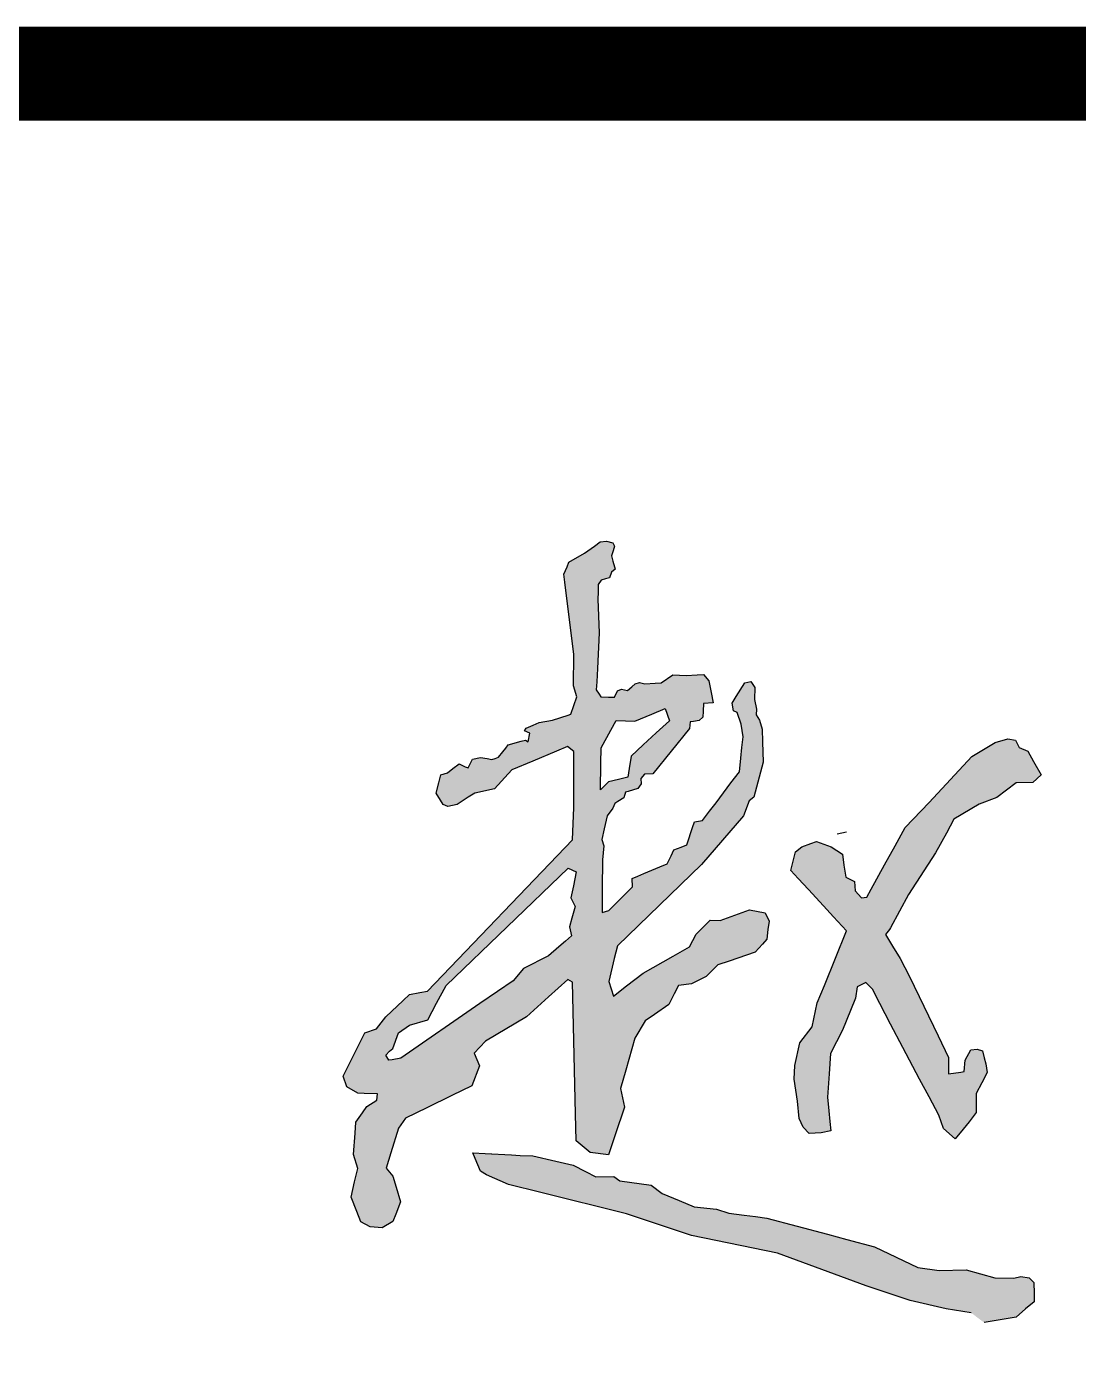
# Model space of a CAD drawing. Header units: inches. Extents: x -1293886 to -986005, y -15154 to 203628.
# Drawn here: x -1237307 to -1236746, y -438 to 271 of the extents above; entities that cross this region are included whole.
import ezdxf

# ---------------------------------------------------------------- set-up
doc = ezdxf.new("R2010")
doc.units = ezdxf.units.IN
doc.header["$LTSCALE"] = 100
doc.header["$MEASUREMENT"] = 0
doc.layers.get('0').update_dxf_attribs({"color": 252})
doc.layers.add('TK', color=142, linetype='Continuous')

# ---------------------------------------------------------------- blocks, each defined once
blk = doc.blocks.new('A$C05385F37')
at = {"layer": 'TK'}
for p, q in [((-8000, -26600), (-1000, -26600)), ((-1000, -26600), (-8000, -26600)), ((-8000, -26600), (-1000, -26600)), ((-8000, -26600), (-1000, -26600)), ((-8000, -26600), (-1000, -26600)), ((-8000, -26600), (-1000, -26600))]:
    blk.add_line(p, q, dxfattribs=at)
at = {"layer": 'TK', "const_width": 50}
for points in [[(-8000, -26600), (-1000, -26600)], [(-1000, -26600), (-8000, -26600)], [(-1000, -26600), (-7944, -26600)]]:
    blk.add_lwpolyline(points, dxfattribs=at)

msp = doc.modelspace()

# ---------------------------------------------------------------- hatches: boundary and pattern name
h = msp.add_hatch(color=1)
h.dxf.hatch_style = 1
h.paths.add_polyline_path([(-1236607.99, -375.72), (-1236608.24, -371.16), (-1236603.52, -367.69), (-1236597.97, -367), (-1236596.03, -368.25), (-1236596.17, -374.07), (-1236596.33, -380.98), (-1236595.06, -388.35), (-1236593.9, -395.07), (-1236594.64, -401.66), (-1236595.33, -407.76), (-1236597.56, -410.25), (-1236598.94, -404.98), (-1236601.99, -400.82), (-1236604.93, -396.82), (-1236605.88, -390.29), (-1236607.06, -382.12)], flags=16)
h.paths.add_polyline_path([(-1236645.14, -347.99), (-1236648.13, -344.69), (-1236641.83, -335.88), (-1236635.38, -330.54), (-1236630.03, -328.96), (-1236626.41, -334.78), (-1236624.21, -343.9), (-1236627.2, -347.2), (-1236633.81, -350.03), (-1236640.26, -351.29)], flags=16)
h.paths.add_polyline_path([(-1236540.78, -240.19), (-1236536.74, -232.41), (-1236528.7, -220.93), (-1236524.8, -207.85), (-1236516.76, -197.98), (-1236508.72, -176.18), (-1236501.4, -156.31), (-1236502.29, -148.18), (-1236503.4, -138.08), (-1236504.36, -129.33), (-1236499.99, -122.24), (-1236493.33, -118.11), (-1236483, -119.95), (-1236477.95, -124.08), (-1236474.5, -130.05), (-1236476.57, -139), (-1236480.93, -142.9), (-1236479.78, -149.78), (-1236483.46, -160.11), (-1236486.55, -168.79), (-1236489.89, -178.93), (-1236526.13, -256.17), (-1236534.39, -258.49), (-1236537.66, -257.07), (-1236541.2, -255.53), (-1236541.91, -250.55), (-1236542.35, -247.51), (-1236542.77, -244.59)])
h.paths.add_polyline_path([(-1236622.07, -310.89), (-1236621.27, -313.14), (-1236619.55, -318.02), (-1236618.21, -321.81), (-1236612.66, -330.49), (-1236613.06, -336.05), (-1236610.81, -340.55), (-1236609.83, -342.51), (-1236604.72, -342.67), (-1236602.21, -342.74), (-1236601.14, -340.15), (-1236601.67, -337.77), (-1236602.43, -334.33), (-1236604.45, -331.02), (-1236607.33, -321.28), (-1236606.26, -314.36), (-1236605.6, -310.08), (-1236603.59, -305.84), (-1236602.13, -302.73), (-1236605.99, -298.91), (-1236617.45, -300.24), (-1236623.83, -300.98), (-1236630.09, -301.71), (-1236632.4, -306.92), (-1236626.57, -307.32), (-1236623.85, -307.51)], flags=16)
h.paths.add_polyline_path([(-1236656.82, -190.06), (-1236654.31, -191.93), (-1236647.16, -189.76), (-1236640.01, -192.14), (-1236637.41, -197.34), (-1236639.14, -205.57), (-1236640.81, -213.48), (-1236644.13, -218.13), (-1236643.91, -223.76), (-1236643.74, -228.07), (-1236643.65, -230.51), (-1236632.64, -216.4), (-1236625.49, -215.1), (-1236620.73, -213.58), (-1236614.87, -204.92), (-1236605.99, -197.77), (-1236601.87, -183.7), (-1236596.02, -173.52), (-1236587.14, -168.76), (-1236579.56, -170.49), (-1236574.36, -175.25), (-1236576.74, -182.62), (-1236579.77, -190.84), (-1236582.78, -198.99), (-1236596.89, -216.83), (-1236618.82, -239.4), (-1236617.86, -242.26), (-1236566.29, -226.61), (-1236561.9, -228.71), (-1236559.6, -232.72), (-1236557.39, -236.58), (-1236562.28, -240.93), (-1236567.4, -245.48), (-1236636.87, -290.52), (-1236634.75, -293.27), (-1236629.45, -293.91), (-1236625.64, -294.36), (-1236622.89, -286.92), (-1236615.9, -286.07), (-1236607.4, -285.05), (-1236602, -284.39), (-1236598.53, -286.71), (-1236593.75, -289.91), (-1236589, -290.94), (-1236585.36, -291.73), (-1236582.01, -287.34), (-1236580.03, -284.75), (-1236577.78, -282.69), (-1236570.3, -275.86), (-1236562.32, -272.32), (-1236557.78, -270.31), (-1236553.42, -270.2), (-1236551.09, -273.59), (-1236552.15, -282.27), (-1236552.68, -286.57), (-1236553.14, -290.37), (-1236564.8, -293.55), (-1236569.87, -294.94), (-1236572.79, -298.95), (-1236573.9, -300.49), (-1236577.1, -304.88), (-1236581.47, -305.76), (-1236586.17, -309.28), (-1236585.47, -317.49), (-1236580.3, -338.61), (-1236575.14, -341.42), (-1236571.17, -343.58), (-1236563.63, -344.71), (-1236555.02, -345.02), (-1236547.54, -342.53), (-1236539.14, -339.72), (-1236533.29, -337.77), (-1236531.94, -333.58), (-1236531.94, -325.55), (-1236531.94, -320.28), (-1236528.95, -317.53), (-1236519.08, -317.76), (-1236510.37, -317.96), (-1236506, -317.76), (-1236502.56, -320.74), (-1236496.59, -321.88), (-1236494.07, -317.07), (-1236492.53, -314.13), (-1236484.2, -312.94), (-1236480.99, -315.92), (-1236483.51, -320.51), (-1236485.6, -324.31), (-1236487.13, -327.08), (-1236484.43, -329.45), (-1236482.06, -330.35), (-1236476.04, -320.33), (-1236446.26, -283.44), (-1236445.9, -278.8), (-1236448.04, -275.77), (-1236448.69, -274.85), (-1236453.21, -277.02), (-1236515.78, -307.09), (-1236522.95, -305.72), (-1236523.66, -301.44), (-1236525.98, -299.3), (-1236526.16, -294.84), (-1236524.02, -289.14), (-1236522.17, -284.22), (-1236517.6, -279.34), (-1236504.83, -266.13), (-1236458.73, -241.87), (-1236455.1, -239.96), (-1236453.39, -225.73), (-1236457.64, -218.47), (-1236460.96, -212.8), (-1236464.9, -189.53), (-1236463.7, -185.74), (-1236461.84, -179.91), (-1236467.32, -176.44), (-1236472.14, -176.44), (-1236474.04, -172.99), (-1236467.57, -166.53), (-1236466.62, -158.12), (-1236462.41, -146.28), (-1236453.62, -144.18), (-1236448.08, -148.96), (-1236442.96, -153.37), (-1236448.27, -188.29), (-1236446.36, -197.84), (-1236444.07, -209.3), (-1236442.35, -216.94), (-1236440.45, -225.35), (-1236432.03, -224.39), (-1236424.2, -217.32), (-1236398.88, -199.51), (-1236390.47, -200.23), (-1236386.87, -204.07), (-1236385.9, -213.44), (-1236385.5, -217.36), (-1236395.28, -221.61), (-1236396.48, -229.77), (-1236431.09, -247.04), (-1236444.3, -246.59), (-1236450.38, -246.39), (-1236457.67, -250.16), (-1236499.65, -277.76), (-1236500.69, -284.23), (-1236496.94, -283.45), (-1236433.78, -254.87), (-1236428.08, -256.55), (-1236424.07, -259.78), (-1236423.68, -263.66), (-1236422.52, -269.09), (-1236423.42, -274.01), (-1236465.26, -335.61), (-1236463.76, -337.82), (-1236462.07, -340.29), (-1236384.6, -363.98), (-1236361.19, -371.14), (-1236348.51, -371.92), (-1236335.76, -372.71), (-1236315.14, -380.32), (-1236250.28, -391.72), (-1236243.59, -392.9), (-1236239.48, -396.52), (-1236237.13, -398.58), (-1236229.07, -396.12), (-1236222.53, -394.12), (-1236216.67, -396.32), (-1236212.46, -400.52), (-1236205.01, -407.53), (-1236204.76, -413.07), (-1236204.62, -416.25), (-1236209.8, -421.11), (-1236217.6, -424.63), (-1236226.91, -421.11), (-1236234.4, -418.28), (-1236251.91, -411.66), (-1236264.65, -411.56), (-1236276.98, -408.04), (-1236286.39, -405.35), (-1236298.62, -401.86), (-1236306.17, -399.7), (-1236315.07, -397.16), (-1236351.97, -390.94), (-1236376.64, -382.89), (-1236436.53, -366.79), (-1236481.32, -351.96), (-1236489.62, -357.24), (-1236510.51, -381.38), (-1236517.33, -389.26), (-1236523.7, -396.62), (-1236530.12, -404.05), (-1236535.96, -410.79), (-1236541.71, -408.29), (-1236547.17, -405.91), (-1236548.51, -400.74), (-1236549.99, -395.01), (-1236551.49, -389.21), (-1236552.96, -383.55), (-1236553.54, -378.36), (-1236549.52, -375.09), (-1236542.47, -374.34), (-1236541.97, -379.37), (-1236541.36, -385.39), (-1236540.79, -391.12), (-1236534.42, -390.18), (-1236527.12, -386.41), (-1236525.61, -379.12), (-1236519.07, -372.83), (-1236507.81, -362.02), (-1236498.93, -347.18), (-1236500.7, -340.39), (-1236504.47, -339.13), (-1236510.36, -337.17), (-1236515.8, -340.14), (-1236524.85, -345.08), (-1236540.91, -357.71), (-1236555.55, -359.89), (-1236564.92, -361.28), (-1236572.56, -360.28), (-1236577.19, -359.68), (-1236579.86, -359.33), (-1236579.88, -365.42), (-1236579.92, -376.1), (-1236580.68, -421.96), (-1236581.41, -430.27), (-1236586.42, -433.45), (-1236590.7, -436.99), (-1236600.24, -438.33), (-1236608.67, -417.4), (-1236611.13, -403.73), (-1236615.58, -389.44), (-1236619.89, -380.68), (-1236629.27, -383.76), (-1236639.26, -389.29), (-1236676.17, -414.04), (-1236683.95, -415.5), (-1236695.12, -417.59), (-1236701.23, -418.73), (-1236700.73, -410.15), (-1236701.21, -397.76), (-1236696.35, -389.49), (-1236686.38, -389.25), (-1236681.77, -389.14), (-1236680.3, -394.6), (-1236675.44, -396.3), (-1236668.87, -390.47), (-1236622.67, -362.28), (-1236623.64, -358.88), (-1236629.72, -360.33), (-1236655.26, -369.33), (-1236663.04, -367.38), (-1236667.41, -362.76), (-1236669.67, -360.39), (-1236669.85, -355.96), (-1236666.93, -352.8), (-1236665.86, -337.48), (-1236661.65, -335.07), (-1236657.15, -331.32), (-1236653.09, -325.76), (-1236650.68, -316.45), (-1236632.4, -306.92), (-1236641.98, -307.43), (-1236654.33, -308.09), (-1236656.78, -308.22), (-1236662.23, -313.56), (-1236673.7, -324.78), (-1236681.96, -326.61), (-1236693.95, -337.8), (-1236715.01, -350.85), (-1236718.16, -352.81), (-1236720.87, -346.86), (-1236725.15, -337.45), (-1236719.8, -332.74), (-1236717.75, -330.94), (-1236707.54, -327.41), (-1236602.53, -253.9), (-1236712.59, -294.8), (-1236718.46, -291.98), (-1236720.57, -286.82), (-1236719.4, -282.12), (-1236715.41, -278.83), (-1236709.93, -274.33), (-1236694.26, -266.86), (-1236651.96, -249.72), (-1236650.79, -245.96), (-1236656.66, -246.43), (-1236659.91, -246.69), (-1236663.32, -239.27), (-1236668.09, -228.89), (-1236667.04, -212.35), (-1236666.35, -201.58), (-1236665.88, -194.15), (-1236664.71, -190.06)])
h.paths.add_polyline_path([(-1236702.25, -159.74), (-1236695.18, -153.02), (-1236675.59, -144.89), (-1236657.28, -142.09), (-1236643.17, -138.01), (-1236612, -138.03), (-1236590.38, -134.47), (-1236578.99, -132.59), (-1236566.72, -138.03), (-1236566.22, -144.38), (-1236569.01, -151.75), (-1236571.36, -157.94), (-1236592.92, -159.38), (-1236604.67, -160.16), (-1236617.09, -157.6), (-1236629.04, -159.38), (-1236644.18, -161.63), (-1236661.45, -167.75), (-1236683.73, -170.31), (-1236696.2, -169.04), (-1236699.5, -163.95)])
h.paths.add_polyline_path([(-1236603.86, -52.78), (-1236600.71, -47.48), (-1236600.66, -47.48), (-1236584.74, -46.33), (-1236570.81, -69.41), (-1236570.22, -83.49), (-1236570.01, -88.33), (-1236571.68, -90.23), (-1236572.71, -95.22), (-1236574.76, -102.84), (-1236580.19, -106.95), (-1236586.36, -115.89), (-1236602.35, -126.89), (-1236616.43, -131.14), (-1236643.17, -138.01), (-1236649.4, -136.99), (-1236650.85, -133.23), (-1236646.36, -132.5), (-1236639.09, -131.33), (-1236630.55, -124.82), (-1236625.37, -120.87), (-1236614.16, -116.85), (-1236607.49, -111.19), (-1236599.65, -102.21), (-1236593.44, -95.08), (-1236592.4, -82.35), (-1236594.14, -78.14), (-1236600.81, -72.63), (-1236605.4, -68.85), (-1236607.63, -62.63), (-1236606.61, -57.41)])
h.paths.add_polyline_path([(-1237069.15, -328.42), (-1237062.54, -328.78), (-1237048.5, -329.47), (-1237043.94, -329.69), (-1237037.09, -330.02), (-1237024.83, -332.79), (-1237015.71, -334.85), (-1237009.03, -338.33), (-1237003.52, -341.2), (-1236994.05, -341.04), (-1236990.86, -343.28), (-1236974.11, -345.52), (-1236968.16, -349.93), (-1236959.13, -353.72), (-1236951.21, -357.05), (-1236939.26, -358.3), (-1236932.72, -360.52), (-1236924.48, -361.56), (-1236918.56, -362.32), (-1236912.52, -363.08), (-1236880.11, -371.69), (-1236869.85, -374.42), (-1236855, -378.36), (-1236831.9, -389.41), (-1236820.65, -390.95), (-1236806.21, -390.69), (-1236791, -394.91), (-1236780.77, -395.03), (-1236777.06, -394.27), (-1236772.72, -394.91), (-1236770.16, -397.33), (-1236770.03, -403.21), (-1236769.94, -407.66), (-1236774.51, -411.51), (-1236779.63, -415.84), (-1236796.62, -418.79), (-1236803.52, -413.56), (-1236816.82, -411.51), (-1236836.12, -407.04), (-1236859.51, -399.12), (-1236906.72, -381.84), (-1236952.59, -372.44), (-1236987.22, -360.75), (-1237032.86, -349.52), (-1237050.05, -345.29), (-1237061.83, -339.98), (-1237064.97, -338.06), (-1237067.89, -331.32)])
h.paths.add_polyline_path([(-1236888.93, -163.59), (-1236886.02, -162.55), (-1236878.17, -165.44), (-1236872.18, -169.29), (-1236871.32, -175.07), (-1236870.36, -181.57), (-1236865.76, -183.83), (-1236865.33, -188.75), (-1236861.91, -192.6), (-1236859.13, -192.17), (-1236856.77, -187.9), (-1236849.68, -175.01), (-1236844.06, -164.8), (-1236838.69, -155.03), (-1236825.96, -141.7), (-1236803.18, -117.22), (-1236795.25, -112.46), (-1236790.75, -109.77), (-1236784.01, -107.83), (-1236779.91, -108.63), (-1236777.92, -112.46), (-1236773.29, -114.44), (-1236770.25, -119.86), (-1236766.21, -127.07), (-1236770.65, -131.09), (-1236779.64, -131.22), (-1236789.82, -139.15), (-1236799.21, -142.59), (-1236812.76, -150.67), (-1236816.68, -158.11), (-1236822.61, -168.66), (-1236837, -190.81), (-1236846.49, -208.54), (-1236847.15, -209.38), (-1236849.27, -212.09), (-1236845.41, -218.33), (-1236841.32, -224.92), (-1236836.42, -234.41), (-1236821.12, -266.05), (-1236815.55, -277.55), (-1236815.67, -286.24), (-1236809.09, -285.37), (-1236807.2, -285.12), (-1236806.73, -278.98), (-1236803.76, -273.52), (-1236800.28, -273.15), (-1236797.49, -274.08), (-1236796.56, -277.8), (-1236795.78, -280.91), (-1236795.06, -285.64), (-1236797.86, -291.1), (-1236800.8, -296.82), (-1236800.94, -306.91), (-1236804.58, -311.81), (-1236807.8, -315.73), (-1236812.08, -320.93), (-1236818.31, -315.45), (-1236820.83, -308.31), (-1236826.01, -298.52), (-1236831.03, -289.03), (-1236839.9, -272.26), (-1236846.46, -259.86), (-1236852.28, -248.85), (-1236856.13, -241.27), (-1236859.63, -237.63), (-1236864.25, -239.87), (-1236865.23, -246.03), (-1236867.89, -252.6), (-1236872.13, -263.09), (-1236878.54, -275.42), (-1236879.24, -286.2), (-1236880.08, -298.66), (-1236879.38, -305.93), (-1236878.83, -311.63), (-1236878.34, -316.7), (-1236883.44, -317.69), (-1236889.88, -318.11), (-1236893.1, -314.61), (-1236895.2, -309.99), (-1236896.04, -300.9), (-1236897.86, -289.14), (-1236897.44, -281.86), (-1236894.78, -269.68), (-1236888.2, -261.28), (-1236885.68, -248.55), (-1236881.62, -239.31), (-1236869.96, -210.18), (-1236876.88, -202.68), (-1236882.31, -196.79), (-1236890.25, -188.17), (-1236895.7, -182.26), (-1236899.66, -177.97), (-1236897.23, -168.13), (-1236893.87, -165.37)])
h.paths.add_polyline_path([(-1237113.5, -274.14), (-1237111.78, -272.79), (-1237108.72, -264.42), (-1237102.79, -260.33), (-1237093.19, -257.47), (-1237088.49, -248.69), (-1237083.39, -239.18), (-1237018.35, -176.66), (-1237013.99, -178.71), (-1237015.53, -186.16), (-1237016.86, -192.62), (-1237014.5, -197.21), (-1237016.3, -203.37), (-1237017.65, -208.01), (-1237016.62, -212.82), (-1237019.77, -215.6), (-1237023.24, -218.64), (-1237028.73, -223.47), (-1237042.13, -230.11), (-1237047.6, -236.74), (-1237055.98, -242.4), (-1237065.38, -248.74), (-1237107.52, -277.98), (-1237112.12, -278.74), (-1237113.82, -279.02), (-1237115.5, -276.29)], flags=16)
h.paths.add_polyline_path([(-1236996.81, -130.78), (-1237001.14, -135.08), (-1237000.84, -120.93), (-1237000.67, -112.62), (-1236995.54, -103.25), (-1236992.66, -98.01), (-1236982.85, -98.53), (-1236973.71, -94.7), (-1236966.67, -91.75), (-1236964.28, -98.24), (-1236971.35, -104.72), (-1236978.35, -111.13), (-1236984.8, -117.04), (-1236985.8, -123.58), (-1236986.53, -128.3), (-1236991.41, -129.48)], flags=16)
h.paths.add_polyline_path([(-1237018.89, -16.2), (-1237017.88, -13.76), (-1237009.54, -9), (-1237004.22, -5.18), (-1237001.18, -3.01), (-1236997.95, -2.52), (-1236994.46, -3.54), (-1236993.64, -5.18), (-1236994.36, -7.65), (-1236995.18, -10.45), (-1236994.46, -13.19), (-1236993.67, -16.22), (-1236993.33, -17.54), (-1236995.28, -19.03), (-1236996.31, -22.11), (-1236998.47, -22.73), (-1237000.65, -23.35), (-1237002.37, -25.6), (-1237002.27, -29.7), (-1237002.57, -33.5), (-1237001.78, -51.49), (-1237002.75, -70.44), (-1237003.11, -77.47), (-1237003.32, -81.71), (-1237001.84, -84), (-1237000.89, -85.48), (-1236996.86, -85.63), (-1236993.54, -85.75), (-1236992.07, -82.28), (-1236989.9, -81.38), (-1236986.64, -82.19), (-1236984.37, -80.11), (-1236982.64, -78.51), (-1236980.3, -77.85), (-1236977.5, -78.49), (-1236971.88, -78.21), (-1236968.68, -78.06), (-1236962.47, -73.69), (-1236955.41, -74.05), (-1236949.62, -73.78), (-1236946.26, -73.62), (-1236943.42, -76.97), (-1236942.13, -83.26), (-1236941.01, -88.72), (-1236946.15, -89.1), (-1236946.36, -93.17), (-1236946.52, -96.26), (-1236948.54, -98.09), (-1236951.5, -98.59), (-1236953.25, -98.88), (-1236953.61, -102.31), (-1236973.12, -126.45), (-1236977.63, -126.76), (-1236979.54, -128.92), (-1236979.36, -131.85), (-1236981.18, -134.27), (-1236986.28, -135.83), (-1236987.81, -136.3), (-1236988.7, -139.2), (-1236991.9, -141.27), (-1236993.53, -142.33), (-1236994.58, -144.73), (-1236997.54, -148.92), (-1236999.12, -155.87), (-1237000.38, -161.4), (-1236999.24, -164.89), (-1236999.61, -168.55), (-1236999.98, -172.23), (-1237000.13, -187.75), (-1237000.21, -196.79), (-1237000.25, -200.31), (-1236996.6, -199.24), (-1236992.3, -194.95), (-1236987.32, -189.97), (-1236984.02, -186.67), (-1236984.18, -182.23), (-1236981.26, -181), (-1236978.02, -179.64), (-1236969.55, -176.07), (-1236965.51, -174.37), (-1236963.47, -170.12), (-1236961.94, -166.92), (-1236958.1, -165.52), (-1236955.02, -164.4), (-1236953.81, -160.62), (-1236953.04, -158.22), (-1236952.01, -155.03), (-1236951.05, -152.04), (-1236946.75, -151.27), (-1236942.92, -146.36), (-1236939.52, -142.01), (-1236931.56, -131.36), (-1236927.08, -125.36), (-1236926.3, -118.17), (-1236925.69, -112.49), (-1236925.06, -106.74), (-1236926.05, -100.05), (-1236928.29, -93.79), (-1236930.27, -92.97), (-1236930.93, -88.84), (-1236928.87, -85.29), (-1236924.24, -78.11), (-1236920.94, -77.29), (-1236918.87, -80.59), (-1236919.04, -86.94), (-1236917.88, -92.14), (-1236918.21, -95.03), (-1236916.31, -98), (-1236914.99, -102.63), (-1236914.74, -109.4), (-1236914.35, -120.21), (-1236919.45, -138.97), (-1236921.89, -140.84), (-1236924.92, -148.87), (-1236947.3, -174.8), (-1236992.08, -218.14), (-1236993.72, -224.93), (-1236996.67, -237.15), (-1236994.18, -244.84), (-1236987.15, -239.46), (-1236978.34, -232.7), (-1236962.31, -223.53), (-1236953.68, -218.59), (-1236950.12, -211.81), (-1236942.58, -204.42), (-1236937.28, -204.54), (-1236921.73, -198.9), (-1236913.32, -200.51), (-1236911.25, -205), (-1236911.82, -209.37), (-1236912.51, -214.59), (-1236914.82, -217.2), (-1236918.61, -221.49), (-1236932.53, -226.24), (-1236938.52, -228.28), (-1236944.78, -234.4), (-1236952.55, -238.28), (-1236959.49, -239.3), (-1236961.74, -243.59), (-1236964.74, -249.31), (-1236972.36, -254.61), (-1236977.35, -258.08), (-1236982.78, -267.27), (-1236987.62, -284.4), (-1236990.34, -294), (-1236988.28, -304), (-1236993.18, -318.7), (-1236996.74, -329.38), (-1237006.58, -328.17), (-1237014.1, -321.96), (-1237014.43, -307.59), (-1237016.02, -237.39), (-1237018.51, -236), (-1237028.79, -245.3), (-1237040.52, -255.93), (-1237062.35, -268.9), (-1237068.46, -275.18), (-1237065.51, -281.97), (-1237069.59, -292.61), (-1237080.24, -297.82), (-1237093.72, -304.41), (-1237104.99, -309.92), (-1237108.78, -315.25), (-1237112.75, -328.27), (-1237115.27, -336.54), (-1237111.76, -340.7), (-1237109.99, -346.62), (-1237107.62, -354.51), (-1237110.18, -361.02), (-1237111.73, -364.94), (-1237117.49, -368.32), (-1237123.8, -367.73), (-1237128.74, -365.16), (-1237130.91, -359.64), (-1237133.96, -351.89), (-1237132.1, -343.86), (-1237130.45, -336.75), (-1237132.69, -329.26), (-1237131.9, -317.82), (-1237131.5, -312.01), (-1237127.95, -306.96), (-1237125.62, -303.64), (-1237120.25, -300.26), (-1237119.86, -296.9), (-1237126.96, -296.71), (-1237130.37, -296.61), (-1237136.24, -293.15), (-1237138.22, -287.43), (-1237128.74, -268.69), (-1237126.59, -264.44), (-1237120.45, -262.38), (-1237115.51, -255.87), (-1237106.24, -247.19), (-1237102.93, -244.1), (-1237097.35, -243.04), (-1237093.34, -242.29), (-1237015.99, -161.59), (-1237015.37, -144.43), (-1237015.32, -125.78), (-1237015.29, -114.67), (-1237018.71, -111.9), (-1237024.58, -114.37), (-1237037.23, -119.69), (-1237048.4, -124.39), (-1237057.61, -134.42), (-1237068.14, -136.74), (-1237071.55, -138.97), (-1237077.41, -142.82), (-1237082.5, -143.86), (-1237084.94, -142.91), (-1237086.43, -140.46), (-1237088.62, -136.87), (-1237087.28, -131.32), (-1237086.26, -127.07), (-1237082.71, -125.91), (-1237079.73, -123.67), (-1237076.35, -121.14), (-1237073.14, -122.82), (-1237071.55, -123.25), (-1237070.48, -121.12), (-1237069.29, -118.74), (-1237065.06, -117.72), (-1237061.55, -118.36), (-1237059.06, -118.81), (-1237057.19, -118.36), (-1237055.49, -117.62), (-1237053.05, -114.86), (-1237051.56, -112.84), (-1237050.21, -111.01), (-1237043.37, -109.12), (-1237041.12, -108.49), (-1237039.65, -109.54), (-1237038.69, -104.87), (-1237041.56, -103.59), (-1237040.71, -102.21), (-1237036.89, -100.51), (-1237033.78, -99.13), (-1237026.68, -97.96), (-1237018.28, -95.2), (-1237016.94, -94.76), (-1237015.28, -90.19), (-1237013.61, -85.58), (-1237015.45, -79.61), (-1237015.28, -62.97), (-1237020.08, -24.5), (-1237020.63, -20.1)])
edge = h.paths.add_edge_path(flags=17)
edge.add_line((-1237062.54, -328.78), (-1237059.35, -328.94))

# ---------------------------------------------------------------- linework, layer by layer
at = {"color": 1}
for p, q in [((-1237009.54, -9), (-1237004.22, -5.18)), ((-1237004.22, -5.18), (-1237001.18, -3.01)), ((-1237001.18, -3.01), (-1236997.95, -2.52)), ((-1236997.95, -2.52), (-1236994.46, -3.54)), ((-1236994.46, -3.54), (-1236993.64, -5.18)), ((-1236993.64, -5.18), (-1236994.36, -7.65)), ((-1237018.89, -16.2), (-1237017.88, -13.76)), ((-1237017.88, -13.76), (-1237009.54, -9)), ((-1236994.36, -7.65), (-1236995.18, -10.45)), ((-1236995.18, -10.45), (-1236994.46, -13.19)), ((-1236994.46, -13.19), (-1236993.67, -16.22)), ((-1237020.63, -20.1), (-1237018.89, -16.2)), ((-1237020.08, -24.5), (-1237020.63, -20.1)), ((-1236995.28, -19.03), (-1236996.31, -22.11)), ((-1236993.33, -17.54), (-1236995.28, -19.03)), ((-1236993.67, -16.22), (-1236993.33, -17.54)), ((-1237015.28, -62.97), (-1237020.08, -24.5)), ((-1237000.65, -23.35), (-1237002.37, -25.6)), ((-1237002.37, -25.6), (-1237002.27, -29.7)), ((-1236998.47, -22.73), (-1237000.65, -23.35)), ((-1236996.31, -22.11), (-1236998.47, -22.73)), ((-1237002.27, -29.7), (-1237002.57, -33.5)), ((-1237002.57, -33.5), (-1237001.78, -51.49)), ((-1237001.78, -51.49), (-1237002.75, -70.44)), ((-1237015.45, -79.61), (-1237015.28, -62.97)), ((-1237002.75, -70.44), (-1237003.11, -77.47)), ((-1237003.11, -77.47), (-1237003.32, -81.71)), ((-1236982.64, -78.51), (-1236980.3, -77.85)), ((-1236980.3, -77.85), (-1236977.5, -78.49)), ((-1236971.88, -78.21), (-1236968.68, -78.06)), ((-1236968.68, -78.06), (-1236962.47, -73.69)), ((-1236962.47, -73.69), (-1236955.41, -74.05)), ((-1236955.41, -74.05), (-1236949.62, -73.78)), ((-1236949.62, -73.78), (-1236946.26, -73.62)), ((-1236946.26, -73.62), (-1236943.42, -76.97)), ((-1236943.42, -76.97), (-1236942.13, -83.26)), ((-1236924.24, -78.11), (-1236920.94, -77.29)), ((-1236920.94, -77.29), (-1236918.87, -80.59)), ((-1237013.61, -85.58), (-1237015.45, -79.61)), ((-1237003.32, -81.71), (-1237001.84, -84)), ((-1237001.84, -84), (-1237000.89, -85.48)), ((-1236993.54, -85.75), (-1236992.07, -82.28)), ((-1236992.07, -82.28), (-1236989.9, -81.38)), ((-1236989.9, -81.38), (-1236986.64, -82.19)), ((-1236986.64, -82.19), (-1236984.37, -80.11)), ((-1236984.37, -80.11), (-1236982.64, -78.51)), ((-1236977.5, -78.49), (-1236971.88, -78.21)), ((-1236942.13, -83.26), (-1236941.01, -88.72)), ((-1236928.87, -85.29), (-1236924.24, -78.11)), ((-1236918.87, -80.59), (-1236919.04, -86.94)), ((-1237016.94, -94.76), (-1237015.28, -90.19)), ((-1237015.28, -90.19), (-1237013.61, -85.58)), ((-1237000.89, -85.48), (-1236996.86, -85.63)), ((-1236996.86, -85.63), (-1236993.54, -85.75)), ((-1236973.71, -94.7), (-1236966.67, -91.75)), ((-1236966.67, -91.75), (-1236964.28, -98.24)), ((-1236946.15, -89.1), (-1236946.36, -93.17)), ((-1236941.01, -88.72), (-1236946.15, -89.1)), ((-1236930.93, -88.84), (-1236928.87, -85.29)), ((-1236930.27, -92.97), (-1236930.93, -88.84)), ((-1236919.04, -86.94), (-1236917.88, -92.14)), ((-1236917.88, -92.14), (-1236918.21, -95.03)), ((-1237036.89, -100.51), (-1237033.78, -99.13)), ((-1237033.78, -99.13), (-1237026.68, -97.96)), ((-1237026.68, -97.96), (-1237018.28, -95.2)), ((-1237018.28, -95.2), (-1237016.94, -94.76)), ((-1236995.54, -103.25), (-1236992.66, -98.01)), ((-1236992.66, -98.01), (-1236982.85, -98.53)), ((-1236982.85, -98.53), (-1236973.71, -94.7)), ((-1236964.28, -98.24), (-1236971.35, -104.72)), ((-1236953.25, -98.88), (-1236953.61, -102.31)), ((-1236951.5, -98.59), (-1236953.25, -98.88)), ((-1236948.54, -98.09), (-1236951.5, -98.59)), ((-1236946.52, -96.26), (-1236948.54, -98.09)), ((-1236946.36, -93.17), (-1236946.52, -96.26)), ((-1236928.29, -93.79), (-1236930.27, -92.97)), ((-1236926.05, -100.05), (-1236928.29, -93.79)), ((-1236918.21, -95.03), (-1236916.31, -98)), ((-1236916.31, -98), (-1236914.99, -102.63)), ((-1237041.56, -103.59), (-1237040.71, -102.21)), ((-1237038.69, -104.87), (-1237041.56, -103.59)), ((-1237040.71, -102.21), (-1237036.89, -100.51)), ((-1237039.65, -109.54), (-1237038.69, -104.87)), ((-1237000.67, -112.62), (-1236995.54, -103.25)), ((-1236971.35, -104.72), (-1236978.35, -111.13)), ((-1236953.61, -102.31), (-1236973.12, -126.45)), ((-1236925.06, -106.74), (-1236926.05, -100.05)), ((-1236914.99, -102.63), (-1236914.74, -109.4)), ((-1237053.05, -114.86), (-1237051.56, -112.84)), ((-1237051.56, -112.84), (-1237050.21, -111.01)), ((-1237050.21, -111.01), (-1237043.37, -109.12)), ((-1237043.37, -109.12), (-1237041.12, -108.49)), ((-1237041.12, -108.49), (-1237039.65, -109.54)), ((-1237039.65, -109.54), (-1237039.65, -109.54)), ((-1237018.71, -111.9), (-1237024.58, -114.37)), ((-1237015.29, -114.67), (-1237018.71, -111.9)), ((-1237000.84, -120.93), (-1237000.67, -112.62)), ((-1236978.35, -111.13), (-1236984.8, -117.04)), ((-1236926.3, -118.17), (-1236925.69, -112.49)), ((-1236925.69, -112.49), (-1236925.06, -106.74)), ((-1236914.74, -109.4), (-1236914.35, -120.21)), ((-1236803.18, -117.22), (-1236795.25, -112.46)), ((-1236795.25, -112.46), (-1236790.75, -109.77)), ((-1236790.75, -109.77), (-1236784.01, -107.83)), ((-1236784.01, -107.83), (-1236779.91, -108.63)), ((-1236779.91, -108.63), (-1236777.92, -112.46)), ((-1236777.92, -112.46), (-1236773.29, -114.44)), ((-1237070.48, -121.12), (-1237069.29, -118.74)), ((-1237069.29, -118.74), (-1237065.06, -117.72)), ((-1237065.06, -117.72), (-1237061.55, -118.36)), ((-1237061.55, -118.36), (-1237059.06, -118.81)), ((-1237059.06, -118.81), (-1237057.19, -118.36)), ((-1237057.19, -118.36), (-1237055.49, -117.62)), ((-1237055.49, -117.62), (-1237053.05, -114.86)), ((-1237055.49, -117.62), (-1237055.49, -117.62)), ((-1237037.23, -119.69), (-1237048.4, -124.39)), ((-1237024.58, -114.37), (-1237037.23, -119.69)), ((-1237015.32, -125.78), (-1237015.29, -114.67)), ((-1236984.8, -117.04), (-1236985.8, -123.58)), ((-1236927.08, -125.36), (-1236926.3, -118.17)), ((-1236914.35, -120.21), (-1236919.45, -138.97)), ((-1236825.96, -141.7), (-1236803.18, -117.22)), ((-1236773.29, -114.44), (-1236770.25, -119.86)), ((-1236770.25, -119.86), (-1236766.21, -127.07)), ((-1237087.28, -131.32), (-1237086.26, -127.07)), ((-1237086.26, -127.07), (-1237082.71, -125.91)), ((-1237082.71, -125.91), (-1237079.73, -123.67)), ((-1237079.73, -123.67), (-1237076.35, -121.14)), ((-1237076.35, -121.14), (-1237073.14, -122.82)), ((-1237073.14, -122.82), (-1237071.55, -123.25)), ((-1237071.55, -123.25), (-1237070.48, -121.12)), ((-1237048.4, -124.39), (-1237057.61, -134.42)), ((-1237015.37, -144.43), (-1237015.32, -125.78)), ((-1237001.14, -135.08), (-1237000.84, -120.93)), ((-1236985.8, -123.58), (-1236986.53, -128.3)), ((-1236977.63, -126.76), (-1236979.54, -128.92)), ((-1236973.12, -126.45), (-1236977.63, -126.76)), ((-1236931.56, -131.36), (-1236927.08, -125.36)), ((-1236766.21, -127.07), (-1236770.65, -131.09)), ((-1237088.62, -136.87), (-1237087.28, -131.32)), ((-1237057.61, -134.42), (-1237068.14, -136.74)), ((-1236996.81, -130.78), (-1237001.14, -135.08)), ((-1236991.41, -129.48), (-1236996.81, -130.78)), ((-1236986.53, -128.3), (-1236991.41, -129.48)), ((-1236981.18, -134.27), (-1236986.28, -135.83)), ((-1236979.36, -131.85), (-1236981.18, -134.27)), ((-1236979.54, -128.92), (-1236979.36, -131.85)), ((-1236939.52, -142.01), (-1236931.56, -131.36)), ((-1236779.64, -131.22), (-1236789.82, -139.15)), ((-1236770.65, -131.09), (-1236779.64, -131.22)), ((-1237086.43, -140.46), (-1237088.62, -136.87)), ((-1237084.94, -142.91), (-1237086.43, -140.46)), ((-1237071.55, -138.97), (-1237077.41, -142.82)), ((-1237068.14, -136.74), (-1237071.55, -138.97)), ((-1236991.9, -141.27), (-1236993.53, -142.33)), ((-1236988.7, -139.2), (-1236991.9, -141.27)), ((-1236987.81, -136.3), (-1236988.7, -139.2)), ((-1236986.28, -135.83), (-1236987.81, -136.3)), ((-1236921.89, -140.84), (-1236924.92, -148.87)), ((-1236919.45, -138.97), (-1236921.89, -140.84)), ((-1236838.69, -155.03), (-1236825.96, -141.7)), ((-1236789.82, -139.15), (-1236799.21, -142.59)), ((-1237082.5, -143.86), (-1237084.94, -142.91)), ((-1237077.41, -142.82), (-1237082.5, -143.86)), ((-1237015.99, -161.59), (-1237015.37, -144.43)), ((-1236997.54, -148.92), (-1236999.12, -155.87)), ((-1236994.58, -144.73), (-1236997.54, -148.92)), ((-1236993.53, -142.33), (-1236994.58, -144.73)), ((-1236924.92, -148.87), (-1236947.3, -174.8)), ((-1236946.75, -151.27), (-1236942.92, -146.36)), ((-1236942.92, -146.36), (-1236939.52, -142.01)), ((-1236799.21, -142.59), (-1236812.76, -150.67)), ((-1236999.12, -155.87), (-1237000.38, -161.4)), ((-1236953.04, -158.22), (-1236952.01, -155.03)), ((-1236952.01, -155.03), (-1236951.05, -152.04)), ((-1236951.05, -152.04), (-1236946.75, -151.27)), ((-1236844.06, -164.8), (-1236838.69, -155.03)), ((-1236812.76, -150.67), (-1236816.68, -158.11)), ((-1237093.34, -242.29), (-1237015.99, -161.59)), ((-1237000.38, -161.4), (-1236999.24, -164.89)), ((-1236955.02, -164.4), (-1236953.81, -160.62)), ((-1236953.81, -160.62), (-1236953.04, -158.22)), ((-1236888.93, -163.59), (-1236886.02, -162.55)), ((-1236886.02, -162.55), (-1236886.02, -162.55)), ((-1236886.02, -162.55), (-1236878.17, -165.44)), ((-1236869.91, -157.6), (-1236875.01, -158.59)), ((-1236816.68, -158.11), (-1236822.61, -168.66)), ((-1236999.61, -168.55), (-1236999.98, -172.23)), ((-1236999.24, -164.89), (-1236999.61, -168.55)), ((-1236965.51, -174.37), (-1236963.47, -170.12)), ((-1236963.47, -170.12), (-1236961.94, -166.92)), ((-1236961.94, -166.92), (-1236958.1, -165.52)), ((-1236958.1, -165.52), (-1236955.02, -164.4)), ((-1236899.66, -177.97), (-1236897.23, -168.13)), ((-1236897.23, -168.13), (-1236893.87, -165.37)), ((-1236893.87, -165.37), (-1236888.93, -163.59)), ((-1236878.17, -165.44), (-1236872.18, -169.29)), ((-1236872.18, -169.29), (-1236871.32, -175.07)), ((-1236849.68, -175.01), (-1236844.06, -164.8)), ((-1236822.61, -168.66), (-1236837, -190.81)), ((-1237083.39, -239.18), (-1237018.35, -176.66)), ((-1237018.35, -176.66), (-1237013.99, -178.71)), ((-1236999.98, -172.23), (-1237000.13, -187.75)), ((-1236947.3, -174.8), (-1236992.08, -218.14)), ((-1236978.02, -179.64), (-1236969.55, -176.07)), ((-1236969.55, -176.07), (-1236965.51, -174.37)), ((-1236871.32, -175.07), (-1236870.36, -181.57)), ((-1236856.77, -187.9), (-1236849.68, -175.01)), ((-1237013.99, -178.71), (-1237015.53, -186.16)), ((-1236984.18, -182.23), (-1236981.26, -181)), ((-1236984.02, -186.67), (-1236984.18, -182.23)), ((-1236981.26, -181), (-1236978.02, -179.64)), ((-1236895.7, -182.26), (-1236899.66, -177.97)), ((-1236890.25, -188.17), (-1236895.7, -182.26)), ((-1236870.36, -181.57), (-1236865.76, -183.83)), ((-1236865.76, -183.83), (-1236865.33, -188.75)), ((-1237015.53, -186.16), (-1237016.86, -192.62)), ((-1237000.13, -187.75), (-1237000.21, -196.79)), ((-1236992.3, -194.95), (-1236987.32, -189.97)), ((-1236987.32, -189.97), (-1236984.02, -186.67)), ((-1236882.31, -196.79), (-1236890.25, -188.17)), ((-1236865.33, -188.75), (-1236861.91, -192.6)), ((-1236859.13, -192.17), (-1236856.77, -187.9)), ((-1236837, -190.81), (-1236846.49, -208.54)), ((-1237016.86, -192.62), (-1237014.5, -197.21)), ((-1237014.5, -197.21), (-1237016.3, -203.37)), ((-1237000.21, -196.79), (-1237000.25, -200.31)), ((-1236996.6, -199.24), (-1236992.3, -194.95)), ((-1236876.88, -202.68), (-1236882.31, -196.79)), ((-1236861.91, -192.6), (-1236859.13, -192.17)), ((-1237016.3, -203.37), (-1237017.65, -208.01)), ((-1237000.25, -200.31), (-1236996.6, -199.24)), ((-1236950.12, -211.81), (-1236942.58, -204.42)), ((-1236942.58, -204.42), (-1236937.28, -204.54)), ((-1236937.28, -204.54), (-1236921.73, -198.9)), ((-1236921.73, -198.9), (-1236913.32, -200.51)), ((-1236913.32, -200.51), (-1236911.25, -205)), ((-1236911.25, -205), (-1236911.82, -209.37)), ((-1236869.96, -210.18), (-1236876.88, -202.68)), ((-1237016.62, -212.82), (-1237019.77, -215.6)), ((-1237017.65, -208.01), (-1237016.62, -212.82)), ((-1236953.68, -218.59), (-1236950.12, -211.81)), ((-1236950.12, -211.81), (-1236950.12, -211.81)), ((-1236911.82, -209.37), (-1236912.51, -214.59)), ((-1236881.62, -239.31), (-1236869.96, -210.18)), ((-1236847.15, -209.38), (-1236849.27, -212.09)), ((-1236849.27, -212.09), (-1236845.41, -218.33)), ((-1236846.49, -208.54), (-1236847.15, -209.38)), ((-1237023.24, -218.64), (-1237028.73, -223.47)), ((-1237019.77, -215.6), (-1237023.24, -218.64)), ((-1236992.08, -218.14), (-1236993.72, -224.93)), ((-1236962.31, -223.53), (-1236953.68, -218.59)), ((-1236914.82, -217.2), (-1236918.61, -221.49)), ((-1236912.51, -214.59), (-1236914.82, -217.2)), ((-1236845.41, -218.33), (-1236841.32, -224.92)), ((-1237028.73, -223.47), (-1237042.13, -230.11)), ((-1236993.72, -224.93), (-1236996.67, -237.15)), ((-1236978.34, -232.7), (-1236962.31, -223.53)), ((-1236932.53, -226.24), (-1236938.52, -228.28)), ((-1236918.61, -221.49), (-1236932.53, -226.24)), ((-1236841.32, -224.92), (-1236836.42, -234.41)), ((-1237042.13, -230.11), (-1237047.6, -236.74)), ((-1236987.15, -239.46), (-1236978.34, -232.7)), ((-1236938.52, -228.28), (-1236944.78, -234.4)), ((-1237088.49, -248.69), (-1237083.39, -239.18)), ((-1237047.6, -236.74), (-1237055.98, -242.4)), ((-1237018.51, -236), (-1237028.79, -245.3)), ((-1237016.02, -237.39), (-1237018.51, -236)), ((-1237014.43, -307.59), (-1237016.02, -237.39)), ((-1236996.67, -237.15), (-1236994.18, -244.84)), ((-1236994.18, -244.84), (-1236987.15, -239.46)), ((-1236959.49, -239.3), (-1236961.74, -243.59)), ((-1236952.55, -238.28), (-1236959.49, -239.3)), ((-1236944.78, -234.4), (-1236952.55, -238.28)), ((-1236885.68, -248.55), (-1236881.62, -239.31)), ((-1236864.25, -239.87), (-1236865.23, -246.03)), ((-1236859.63, -237.63), (-1236864.25, -239.87)), ((-1236856.13, -241.27), (-1236859.63, -237.63)), ((-1236852.28, -248.85), (-1236856.13, -241.27)), ((-1236836.42, -234.41), (-1236821.12, -266.05)), ((-1237115.51, -255.87), (-1237106.24, -247.19)), ((-1237106.24, -247.19), (-1237102.93, -244.1)), ((-1237102.93, -244.1), (-1237097.35, -243.04)), ((-1237097.35, -243.04), (-1237093.34, -242.29)), ((-1237055.98, -242.4), (-1237065.38, -248.74)), ((-1237028.79, -245.3), (-1237040.52, -255.93)), ((-1236961.74, -243.59), (-1236964.74, -249.31)), ((-1236865.23, -246.03), (-1236867.89, -252.6)), ((-1237065.38, -248.74), (-1237107.52, -277.98)), ((-1237093.19, -257.47), (-1237088.49, -248.69)), ((-1236972.36, -254.61), (-1236977.35, -258.08)), ((-1236964.74, -249.31), (-1236972.36, -254.61)), ((-1236888.2, -261.28), (-1236885.68, -248.55)), ((-1236867.89, -252.6), (-1236872.13, -263.09)), ((-1236846.46, -259.86), (-1236852.28, -248.85)), ((-1237126.59, -264.44), (-1237120.45, -262.38)), ((-1237120.45, -262.38), (-1237115.51, -255.87)), ((-1237108.72, -264.42), (-1237102.79, -260.33)), ((-1237102.79, -260.33), (-1237093.19, -257.47)), ((-1237040.52, -255.93), (-1237062.35, -268.9)), ((-1236977.35, -258.08), (-1236982.78, -267.27)), ((-1236894.78, -269.68), (-1236888.2, -261.28)), ((-1236839.9, -272.26), (-1236846.46, -259.86)), ((-1237138.22, -287.43), (-1237128.74, -268.69)), ((-1237128.74, -268.69), (-1237126.59, -264.44)), ((-1237111.78, -272.79), (-1237108.72, -264.42)), ((-1237062.35, -268.9), (-1237068.46, -275.18)), ((-1236982.78, -267.27), (-1236987.62, -284.4)), ((-1236897.44, -281.86), (-1236894.78, -269.68)), ((-1236872.13, -263.09), (-1236878.54, -275.42)), ((-1236821.12, -266.05), (-1236815.55, -277.55)), ((-1237115.5, -276.29), (-1237113.5, -274.14)), ((-1237113.82, -279.02), (-1237115.5, -276.29)), ((-1237113.5, -274.14), (-1237111.78, -272.79)), ((-1237068.46, -275.18), (-1237065.51, -281.97)), ((-1236878.54, -275.42), (-1236879.24, -286.2)), ((-1236831.03, -289.03), (-1236839.9, -272.26)), ((-1236806.73, -278.98), (-1236803.76, -273.52)), ((-1236803.76, -273.52), (-1236800.28, -273.15)), ((-1236800.28, -273.15), (-1236797.49, -274.08)), ((-1236797.49, -274.08), (-1236796.56, -277.8)), ((-1237112.12, -278.74), (-1237113.82, -279.02)), ((-1237113.82, -279.02), (-1237113.82, -279.02)), ((-1237107.52, -277.98), (-1237112.12, -278.74)), ((-1237065.51, -281.97), (-1237069.59, -292.61)), ((-1236897.86, -289.14), (-1236897.44, -281.86)), ((-1236815.55, -277.55), (-1236815.67, -286.24)), ((-1236807.2, -285.12), (-1236806.73, -278.98)), ((-1236796.56, -277.8), (-1236795.78, -280.91)), ((-1236795.78, -280.91), (-1236795.06, -285.64)), ((-1237136.24, -293.15), (-1237138.22, -287.43)), ((-1236987.62, -284.4), (-1236990.34, -294)), ((-1236896.04, -300.9), (-1236897.86, -289.14)), ((-1236879.24, -286.2), (-1236880.08, -298.66)), ((-1236826.01, -298.52), (-1236831.03, -289.03)), ((-1236815.67, -286.24), (-1236809.09, -285.37)), ((-1236809.09, -285.37), (-1236807.2, -285.12)), ((-1236795.06, -285.64), (-1236797.86, -291.1)), ((-1237130.37, -296.61), (-1237136.24, -293.15)), ((-1237126.96, -296.71), (-1237130.37, -296.61)), ((-1237119.86, -296.9), (-1237126.96, -296.71)), ((-1237120.25, -300.26), (-1237119.86, -296.9)), ((-1237119.86, -296.9), (-1237119.86, -296.9)), ((-1237080.24, -297.82), (-1237093.72, -304.41)), ((-1237069.59, -292.61), (-1237080.24, -297.82)), ((-1236990.34, -294), (-1236988.28, -304)), ((-1236800.8, -296.82), (-1236800.94, -306.91)), ((-1236797.86, -291.1), (-1236800.8, -296.82)), ((-1237127.95, -306.96), (-1237125.62, -303.64)), ((-1237125.62, -303.64), (-1237120.25, -300.26)), ((-1237093.72, -304.41), (-1237104.99, -309.92)), ((-1236988.28, -304), (-1236993.18, -318.7)), ((-1236895.2, -309.99), (-1236896.04, -300.9)), ((-1236880.08, -298.66), (-1236879.38, -305.93)), ((-1236820.83, -308.31), (-1236826.01, -298.52)), ((-1237131.9, -317.82), (-1237131.5, -312.01)), ((-1237131.5, -312.01), (-1237127.95, -306.96)), ((-1237104.99, -309.92), (-1237108.78, -315.25)), ((-1237014.1, -321.96), (-1237014.43, -307.59)), ((-1236893.1, -314.61), (-1236895.2, -309.99)), ((-1236879.38, -305.93), (-1236878.83, -311.63)), ((-1236878.83, -311.63), (-1236878.34, -316.7)), ((-1236818.31, -315.45), (-1236820.83, -308.31)), ((-1236804.58, -311.81), (-1236807.8, -315.73)), ((-1236800.94, -306.91), (-1236804.58, -311.81)), ((-1237132.69, -329.26), (-1237131.9, -317.82)), ((-1237108.78, -315.25), (-1237112.75, -328.27)), ((-1236993.18, -318.7), (-1236996.74, -329.38)), ((-1236889.88, -318.11), (-1236893.1, -314.61)), ((-1236883.44, -317.69), (-1236889.88, -318.11)), ((-1236878.34, -316.7), (-1236883.44, -317.69)), ((-1236812.08, -320.93), (-1236818.31, -315.45)), ((-1236807.8, -315.73), (-1236812.08, -320.93)), ((-1237006.58, -328.17), (-1237014.1, -321.96)), ((-1237130.45, -336.75), (-1237132.69, -329.26)), ((-1237112.75, -328.27), (-1237115.27, -336.54)), ((-1237069.15, -328.42), (-1237062.54, -328.78)), ((-1237067.89, -331.32), (-1237069.15, -328.42)), ((-1237064.97, -338.06), (-1237067.89, -331.32)), ((-1237062.54, -328.78), (-1237059.35, -328.94)), ((-1237062.54, -328.78), (-1237048.5, -329.47)), ((-1237048.5, -329.47), (-1237043.94, -329.69)), ((-1237043.94, -329.69), (-1237037.09, -330.02)), ((-1237037.09, -330.02), (-1237024.83, -332.79)), ((-1237024.83, -332.79), (-1237015.71, -334.85)), ((-1236996.74, -329.38), (-1237006.58, -328.17)), ((-1237132.1, -343.86), (-1237130.45, -336.75)), ((-1237115.27, -336.54), (-1237111.76, -340.7)), ((-1237061.83, -339.98), (-1237064.97, -338.06)), ((-1237050.05, -345.29), (-1237061.83, -339.98)), ((-1237015.71, -334.85), (-1237009.03, -338.33)), ((-1237009.03, -338.33), (-1237003.52, -341.2)), ((-1237133.96, -351.89), (-1237132.1, -343.86)), ((-1237111.76, -340.7), (-1237109.99, -346.62)), ((-1237109.99, -346.62), (-1237107.62, -354.51)), ((-1237032.86, -349.52), (-1237050.05, -345.29)), ((-1237003.52, -341.2), (-1236994.05, -341.04)), ((-1236994.05, -341.04), (-1236990.86, -343.28)), ((-1236990.86, -343.28), (-1236974.11, -345.52)), ((-1236974.11, -345.52), (-1236968.16, -349.93)), ((-1237130.91, -359.64), (-1237133.96, -351.89)), ((-1237107.62, -354.51), (-1237110.18, -361.02)), ((-1236987.22, -360.75), (-1237032.86, -349.52)), ((-1236968.16, -349.93), (-1236959.13, -353.72)), ((-1236959.13, -353.72), (-1236951.21, -357.05)), ((-1237128.74, -365.16), (-1237130.91, -359.64)), ((-1237110.18, -361.02), (-1237111.73, -364.94)), ((-1236952.59, -372.44), (-1236987.22, -360.75)), ((-1236951.21, -357.05), (-1236939.26, -358.3)), ((-1236939.26, -358.3), (-1236932.72, -360.52)), ((-1236932.72, -360.52), (-1236924.48, -361.56)), ((-1236924.48, -361.56), (-1236918.56, -362.32)), ((-1237123.8, -367.73), (-1237128.74, -365.16)), ((-1237117.49, -368.32), (-1237123.8, -367.73)), ((-1237111.73, -364.94), (-1237117.49, -368.32)), ((-1236918.56, -362.32), (-1236912.52, -363.08)), ((-1236912.52, -363.08), (-1236880.11, -371.69)), ((-1236906.72, -381.84), (-1236952.59, -372.44)), ((-1236880.11, -371.69), (-1236869.85, -374.42)), ((-1236869.85, -374.42), (-1236855, -378.36)), ((-1236859.51, -399.12), (-1236906.72, -381.84)), ((-1236855, -378.36), (-1236831.9, -389.41)), ((-1236831.9, -389.41), (-1236820.65, -390.95)), ((-1236820.65, -390.95), (-1236806.21, -390.69)), ((-1236806.21, -390.69), (-1236791, -394.91)), ((-1236791, -394.91), (-1236780.77, -395.03)), ((-1236780.77, -395.03), (-1236777.06, -394.27)), ((-1236777.06, -394.27), (-1236772.72, -394.91)), ((-1236772.72, -394.91), (-1236770.16, -397.33)), ((-1236770.16, -397.33), (-1236770.03, -403.21)), ((-1236836.12, -407.04), (-1236859.51, -399.12)), ((-1236770.03, -403.21), (-1236769.94, -407.66)), ((-1236816.82, -411.51), (-1236836.12, -407.04)), ((-1236803.52, -413.56), (-1236816.82, -411.51)), ((-1236774.51, -411.51), (-1236779.63, -415.84)), ((-1236769.94, -407.66), (-1236774.51, -411.51)), ((-1236779.63, -415.84), (-1236796.62, -418.79))]:
    msp.add_line(p, q, dxfattribs=at)

# ---------------------------------------------------------------- block references
at = {"color": 4}
msp.add_blockref('A$C05385F37', (-1234486.43, 26846.43), dxfattribs=at)

doc.saveas('drawing.dxf')
